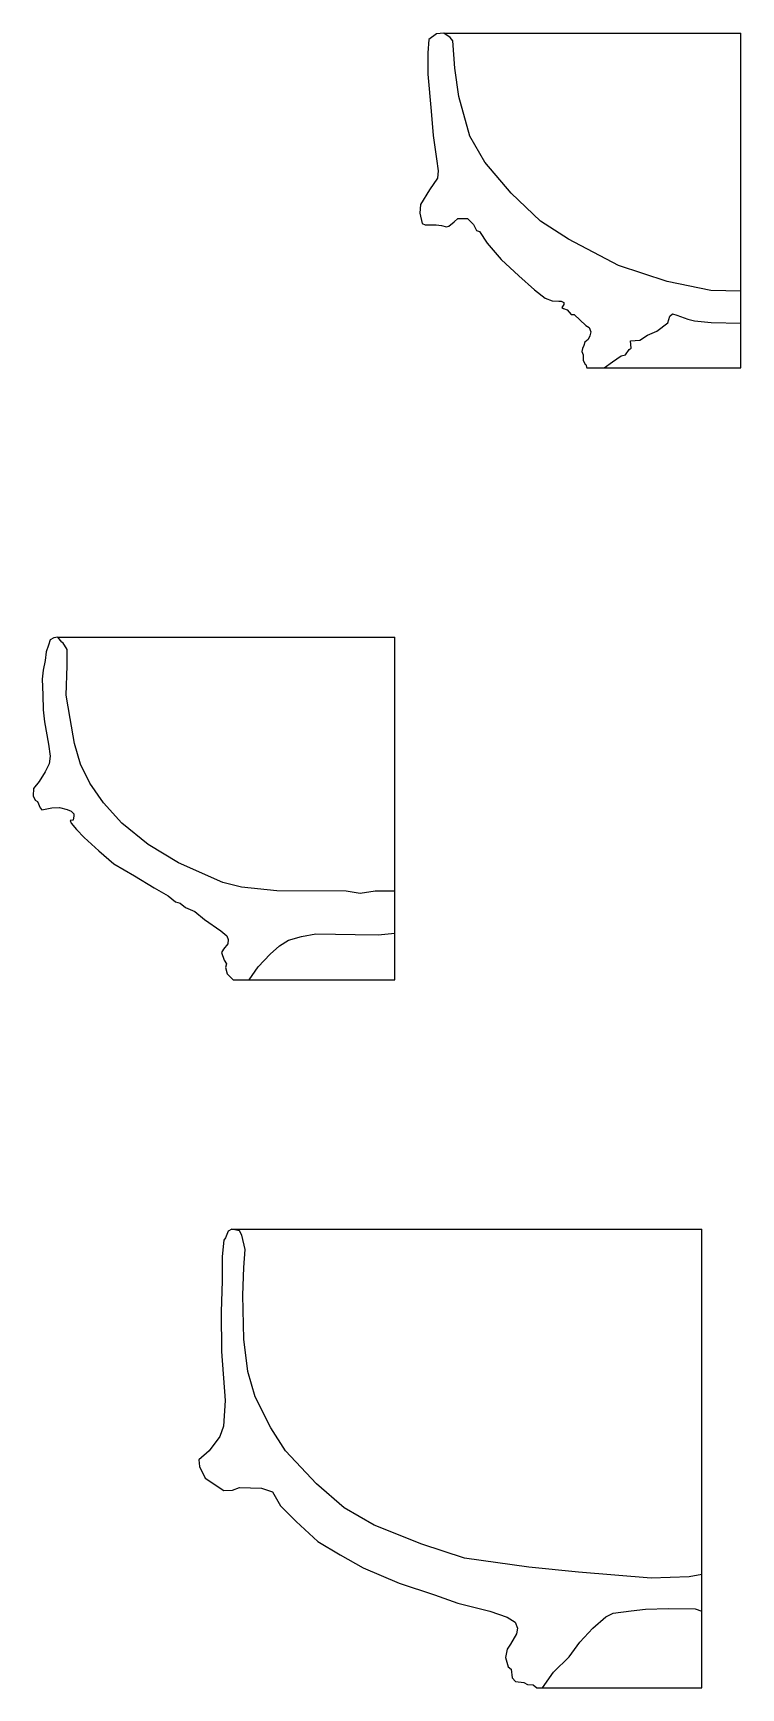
# Model space of a CAD drawing. Header units: inches. Extents: x 65 to 2353, y 138 to 1646.
# Drawn here: x 1182.9 to 1227.5, y 173.7 to 278 of the extents above; entities that cross this region are included whole.
import ezdxf

# ---------------------------------------------------------------- set-up
doc = ezdxf.new("R2010")
doc.units = ezdxf.units.IN
doc.header["$MEASUREMENT"] = 0

msp = doc.modelspace()

# ---------------------------------------------------------------- linework, layer by layer
for p, q in [((1208.74, 278.02), (1227.45, 278.02)), ((1227.45, 256.93), (1227.45, 278.02)), ((1218.84, 256.93), (1227.45, 256.93)), ((1184.44, 239.95), (1205.66, 239.95)), ((1205.66, 218.37), (1205.66, 239.95)), ((1196.5, 218.37), (1205.66, 218.37)), ((1195.4, 202.64), (1224.99, 202.64)), ((1224.99, 173.74), (1224.99, 202.64)), ((1214.96, 173.74), (1224.99, 173.74))]:
    msp.add_line(p, q)
for points in [[(1227.45, 261.76), (1225.56, 261.8), (1222.8, 262.37), (1219.75, 263.37), (1216.59, 265.04), (1214.83, 266.18), (1212.99, 267.93), (1211.34, 269.88), (1210.39, 271.53), (1209.69, 274.02), (1209.44, 275.81), (1209.31, 277.54), (1209.15, 277.75), (1208.74, 278.02), (1208.28, 277.97), (1207.8, 277.62), (1207.74, 276.78), (1207.74, 275.43), (1207.96, 273.11), (1208.07, 271.57), (1208.28, 270.11), (1208.39, 269.35), (1208.36, 268.89), (1207.85, 268.14), (1207.28, 267.22), (1207.23, 266.68), (1207.39, 266.03), (1207.58, 265.94), (1208.26, 265.94), (1208.6, 265.89), (1208.92, 265.81), (1209.07, 265.85), (1209.4, 266.13), (1209.63, 266.33), (1210.23, 266.33), (1210.61, 265.96), (1210.81, 265.59), (1211, 265.53), (1211.47, 264.78), (1212.36, 263.76), (1213.47, 262.72), (1214.46, 261.84), (1215.13, 261.32), (1215.56, 261.16), (1216, 261.14), (1216.13, 261.14), (1216.3, 261.05), (1216.3, 260.92), (1216.17, 260.73), (1216.28, 260.66), (1216.52, 260.59), (1216.76, 260.29), (1216.95, 260.28), (1217.69, 259.59), (1217.89, 259.48), (1218.01, 259.19), (1217.95, 258.95), (1217.84, 258.71), (1217.62, 258.54), (1217.56, 258.34), (1217.48, 258.14), (1217.44, 257.96), (1217.53, 257.74), (1217.52, 257.42), (1217.62, 257.19), (1217.7, 257.14), (1217.75, 256.93), (1218.84, 256.93), (1219.37, 257.31), (1219.92, 257.68), (1220.19, 257.75), (1220.41, 258.09), (1220.55, 258.16), (1220.5, 258.62), (1221.09, 258.68), (1221.57, 258.98), (1222.16, 259.25), (1222.85, 259.77), (1222.97, 260.18), (1223.15, 260.33), (1223.42, 260.24), (1224.12, 259.99), (1224.53, 259.9), (1225.57, 259.79), (1227.45, 259.74)], [(1205.66, 223.94), (1204.43, 223.94), (1203.49, 223.8), (1202.61, 223.94), (1198.24, 223.97), (1196.01, 224.21), (1194.84, 224.5), (1192.05, 225.73), (1190.13, 226.88), (1188.48, 228.23), (1187.32, 229.52), (1186.46, 230.75), (1185.87, 231.96), (1185.49, 233.26), (1185.22, 234.83), (1184.98, 236.31), (1185.03, 238.14), (1185.03, 239.18), (1184.77, 239.62), (1184.69, 239.65), (1184.44, 239.95), (1184.2, 239.91), (1183.97, 239.78), (1183.85, 239.46), (1183.72, 239.03), (1183.64, 238.49), (1183.52, 237.87), (1183.47, 237.3), (1183.5, 236.33), (1183.52, 235.38), (1183.6, 234.62), (1183.85, 233.21), (1183.96, 232.46), (1183.91, 231.97), (1183.65, 231.47), (1183.28, 230.85), (1182.92, 230.42), (1182.89, 229.96), (1183.03, 229.68), (1183.17, 229.6), (1183.34, 229.19), (1183.45, 229.07), (1184.06, 229.19), (1184.55, 229.23), (1185.04, 229.1), (1185.28, 228.98), (1185.45, 228.82), (1185.45, 228.69), (1185.41, 228.43), (1185.23, 228.4), (1185.28, 228.23), (1185.62, 227.84), (1186.1, 227.32), (1187.02, 226.48), (1187.97, 225.68), (1189.28, 224.91), (1190.51, 224.15), (1191.39, 223.65), (1191.85, 223.28), (1192.15, 223.2), (1192.49, 222.92), (1193.07, 222.67), (1193.69, 222.17), (1194.7, 221.44), (1195.08, 221.13), (1195.17, 220.91), (1195.14, 220.63), (1194.88, 220.29), (1194.76, 220.09), (1194.91, 219.59), (1195.07, 219.37), (1195.01, 219.13), (1195.1, 218.73), (1195.48, 218.37), (1196.5, 218.37), (1197.07, 219.17), (1197.81, 219.97), (1198.41, 220.5), (1198.98, 220.86), (1199.78, 221.09), (1200.69, 221.25), (1203.17, 221.21), (1204.61, 221.2), (1205.66, 221.3)], [(1224.99, 180.89), (1224.2, 180.73), (1221.8, 180.65), (1217.22, 181.02), (1214.11, 181.34), (1210.05, 181.92), (1207.36, 182.8), (1204.36, 184), (1202.47, 185.09), (1200.73, 186.59), (1198.78, 188.67), (1197.86, 190.12), (1196.87, 192.07), (1196.41, 193.68), (1196.15, 195.72), (1196.09, 198.49), (1196.15, 200.23), (1196.24, 201.37), (1196.03, 202.27), (1195.88, 202.54), (1195.4, 202.64), (1195.17, 202.52), (1195, 202.1), (1194.9, 201.95), (1194.79, 200.93), (1194.79, 199.38), (1194.73, 197.43), (1194.75, 194.93), (1194.98, 191.85), (1194.87, 190.23), (1194.65, 189.58), (1193.97, 188.68), (1193.32, 188.11), (1193.36, 187.68), (1193.72, 186.96), (1194.9, 186.17), (1195.44, 186.2), (1195.89, 186.36), (1197.26, 186.32), (1197.97, 186.09), (1198.47, 185.21), (1199.45, 184.23), (1200.82, 182.96), (1202.23, 182.13), (1203.68, 181.31), (1205.93, 180.33), (1208.17, 179.61), (1209.64, 179.08), (1211.64, 178.57), (1212.73, 178.2), (1213.24, 177.87), (1213.38, 177.5), (1213.32, 177.15), (1212.95, 176.5), (1212.73, 176.17), (1212.64, 175.66), (1212.81, 175.07), (1212.99, 174.92), (1213.05, 174.37), (1213.26, 174.15), (1213.79, 174.08), (1214.01, 173.96), (1214.38, 173.94), (1214.6, 173.74), (1214.96, 173.74), (1215.66, 174.73), (1216.65, 175.7), (1217.32, 176.61), (1218.12, 177.5), (1218.95, 178.22), (1219.42, 178.44), (1220.55, 178.59), (1221.44, 178.69), (1222.89, 178.74), (1224.57, 178.71), (1224.99, 178.58)]]:
    msp.add_lwpolyline(points)

doc.saveas('drawing.dxf')
